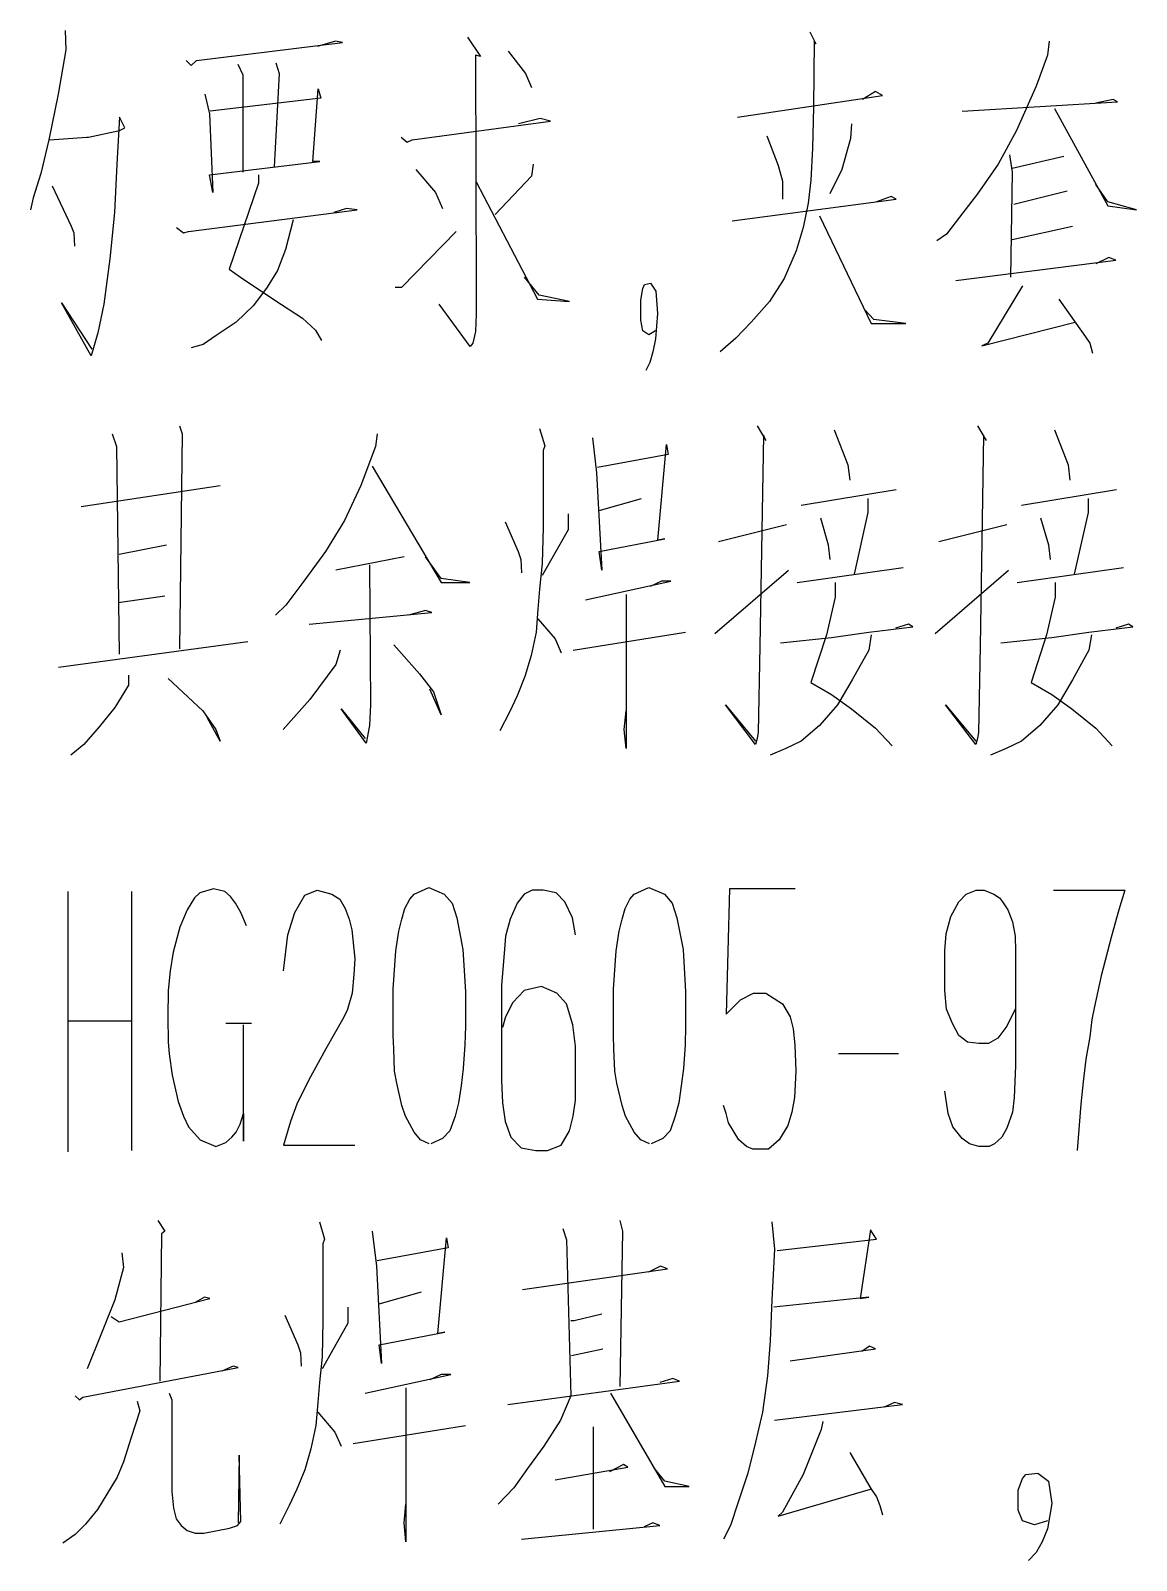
# Model space of a CAD drawing. Extents: x 0 to 8410, y 0 to 11890.
# Drawn here: x 7035.1 to 7202.5, y 10904.8 to 11136.2 of the extents above; entities that cross this region are included whole.
import ezdxf

# ---------------------------------------------------------------- set-up
doc = ezdxf.new("R2010")
doc.units = 0
doc.header["$MEASUREMENT"] = 0
doc.layers.add('6', color=7, linetype='Continuous')
doc.layers.add('8', color=7, linetype='Continuous')

# ---------------------------------------------------------------- blocks, each defined once
blk = doc.blocks.new('BLKENT759')
at = {"layer": '8', "color": 2, "linetype": 'Continuous'}
for p, q in [((7040.36, 11136.2), (7040.49, 11133.3)), ((7101.27, 11135.2), (7103.23, 11132.3)), ((7153.1, 11136), (7154.01, 11134.2)), ((7040.49, 11133.3), (7039.31, 11126.6)), ((7060.22, 11131.7), (7082.32, 11134.4)), ((7081.27, 11134.6), (7078.52, 11133.8)), ((7082.32, 11134.4), (7081.27, 11134.6)), ((7107.41, 11133.1), (7110.03, 11129.7)), ((7153.75, 11134.6), (7153.62, 11124.6)), ((7154.01, 11134.2), (7153.75, 11134.6)), ((7189.31, 11134.6), (7189.05, 11132.5)), ((7058.66, 11131.7), (7059.44, 11130.9)), ((7059.44, 11130.9), (7060.22, 11131.7)), ((7066.5, 11131.1), (7067.28, 11129.5)), ((7072.25, 11131.3), (7072.77, 11129.7)), ((7103.23, 11132.3), (7102.45, 11132.5)), ((7102.45, 11132.5), (7102.58, 11096.2)), ((7189.05, 11132.5), (7187.35, 11127.8)), ((7067.28, 11129.5), (7067.28, 11114.8)), ((7072.77, 11129.7), (7071.99, 11115.6)), ((7110.03, 11129.7), (7110.94, 11127.6)), ((7039.31, 11126.6), (7037.87, 11119.7)), ((7061.53, 11126.6), (7062.19, 11123.6)), ((7079.05, 11126), (7062.32, 11124)), ((7077.87, 11116.4), (7078.66, 11127.4)), ((7078.66, 11127.4), (7079.05, 11126)), ((7142.12, 11123.1), (7164.08, 11126.4)), ((7163.03, 11127), (7161.07, 11125.8)), ((7164.08, 11126.4), (7163.03, 11127)), ((7187.35, 11127.8), (7184.34, 11121.1)), ((7198.98, 11125.8), (7196.37, 11125.2)), ((7199.64, 11125.4), (7198.98, 11125.8)), ((7062.19, 11123.6), (7062.71, 11111.7)), ((7153.62, 11124.6), (7153.49, 11118.4)), ((7176.11, 11124), (7199.64, 11125.4)), ((7190.09, 11124.4), (7198.2, 11109.7)), ((7043.88, 11120.1), (7048.59, 11121.1)), ((7048.59, 11123.1), (7048.2, 11116)), ((7049.38, 11121.5), (7048.59, 11123.1)), ((7048.59, 11121.1), (7049.38, 11121.5)), ((7092.9, 11119.7), (7113.82, 11122.5)), ((7112.25, 11122.9), (7108.98, 11122.1)), ((7113.82, 11122.5), (7112.25, 11122.9)), ((7159.37, 11122.1), (7159.24, 11119.9)), ((7184.34, 11121.1), (7181.6, 11116)), ((7037.87, 11119.7), (7036.69, 11114.6)), ((7038, 11119.7), (7043.62, 11120.1)), ((7043.62, 11120.1), (7043.88, 11120.1)), ((7091.2, 11120.1), (7092.12, 11119.3)), ((7092.12, 11119.3), (7092.9, 11119.7)), ((7146.56, 11120.3), (7148.26, 11115.8)), ((7159.24, 11119.9), (7157.94, 11115.2)), ((7153.49, 11118.4), (7153.23, 11113.6)), ((7183.3, 11117.4), (7183.69, 11114.8)), ((7183.69, 11115.4), (7191.53, 11117.2)), ((7036.69, 11114.6), (7035.52, 11110.9)), ((7048.2, 11116), (7047.81, 11108.7)), ((7062.19, 11114.4), (7078.92, 11116.4)), ((7062.71, 11111.7), (7062.19, 11114.4)), ((7069.64, 11114.4), (7069.64, 11113.1)), ((7078.92, 11116.4), (7077.87, 11116.4)), ((7093.43, 11115.2), (7096.43, 11111.7)), ((7110.94, 11114.2), (7105.45, 11108.4)), ((7111.2, 11116), (7110.94, 11114.2)), ((7148.26, 11115.8), (7148.92, 11113.4)), ((7157.94, 11115.2), (7156.11, 11111.5)), ((7181.6, 11116), (7178.46, 11111.5)), ((7183.69, 11114.8), (7183.43, 11098.9)), ((7038.39, 11112.7), (7041.27, 11106.6)), ((7069.64, 11113.1), (7065.19, 11100.1)), ((7102.58, 11113.3), (7111.86, 11095.6)), ((7148.92, 11113.4), (7148.92, 11110.7)), ((7153.23, 11113.6), (7152.84, 11110.1)), ((7192.05, 11111.9), (7183.95, 11109.9)), ((7198.2, 11110.3), (7196.37, 11112.9)), ((7035.52, 11110.9), (7035.13, 11109.1)), ((7096.43, 11111.7), (7097.48, 11109.3)), ((7141.34, 11107.4), (7166.17, 11110.7)), ((7152.84, 11110.1), (7152.05, 11106.4)), ((7165.39, 11111.1), (7163.17, 11110.3)), ((7166.17, 11110.7), (7165.39, 11111.1)), ((7178.46, 11111.5), (7175.71, 11108)), ((7202.51, 11109.1), (7198.2, 11110.3)), ((7198.2, 11109.7), (7202.51, 11109.1)), ((7047.81, 11108.7), (7047.15, 11101.7)), ((7059.05, 11105.8), (7084.54, 11109.1)), ((7074.87, 11107.6), (7073.69, 11103.1)), ((7082.97, 11109.3), (7081.01, 11108.7)), ((7084.54, 11109.1), (7082.97, 11109.3)), ((7154.54, 11108.2), (7162.38, 11091.9)), ((7175.71, 11108), (7173.75, 11105.4)), ((7041.27, 11106.6), (7041.66, 11105.6)), ((7041.66, 11105.6), (7041.79, 11103.6)), ((7057.22, 11106.4), (7058.26, 11105.6)), ((7058.26, 11105.6), (7059.05, 11105.8)), ((7091.34, 11097.4), (7099.57, 11105.8)), ((7152.05, 11106.4), (7151.01, 11102.9)), ((7173.75, 11105.4), (7172.32, 11104.4)), ((7183.69, 11104.6), (7192.84, 11106.6)), ((7073.69, 11103.1), (7072.51, 11099.9)), ((7151.01, 11102.9), (7149.18, 11098.7)), ((7047.15, 11101.7), (7046.24, 11094.8)), ((7175.19, 11098.4), (7199.37, 11101.5)), ((7198.33, 11101.9), (7196.37, 11100.9)), ((7199.37, 11101.5), (7198.33, 11101.9)), ((7065.19, 11100.1), (7066.89, 11098.9)), ((7066.89, 11098.9), (7072.12, 11095.4)), ((7072.51, 11099.9), (7070.94, 11097.4)), ((7112.12, 11096.2), (7109.9, 11098.9)), ((7128.07, 11097.8), (7128.98, 11098)), ((7128.98, 11098), (7129.77, 11096.8)), ((7149.18, 11098.7), (7146.96, 11095.2)), ((7070.94, 11097.4), (7068.85, 11094.6)), ((7090.29, 11097.4), (7091.34, 11097.4)), ((7102.58, 11096.2), (7102.58, 11093.3)), ((7116.69, 11095.2), (7112.12, 11096.2)), ((7127.48, 11095.4), (7127.81, 11097.2)), ((7127.81, 11097.2), (7128.07, 11097.8)), ((7129.77, 11096.8), (7130.03, 11093.4)), ((7185.26, 11097.6), (7180.03, 11088.9)), ((7044.28, 11087), (7039.83, 11095)), ((7039.83, 11095), (7044.41, 11088)), ((7046.24, 11094.8), (7045.32, 11090.5)), ((7068.85, 11094.6), (7066.24, 11092.1)), ((7072.12, 11095.4), (7076.3, 11092.7)), ((7101.66, 11088.4), (7096.96, 11094.8)), ((7111.86, 11095.6), (7116.69, 11095.2)), ((7127.48, 11092.4), (7127.48, 11095.4)), ((7130.03, 11093.4), (7129.7, 11089.6)), ((7146.96, 11095.2), (7144.21, 11092.1)), ((7162.77, 11092.5), (7161.34, 11094)), ((7190.75, 11095.6), (7194.8, 11089.9)), ((7066.24, 11092.1), (7063.23, 11090.1)), ((7076.3, 11092.7), (7078.26, 11090.9)), ((7102.58, 11093.3), (7102.45, 11090.7)), ((7127.81, 11090.8), (7127.48, 11092.4)), ((7144.21, 11092.1), (7141.86, 11089.7)), ((7162.38, 11091.9), (7167.61, 11091.9)), ((7167.61, 11091.9), (7162.77, 11092.5)), ((7179.11, 11088.5), (7193.23, 11092.1)), ((7045.32, 11090.5), (7044.28, 11087)), ((7061.27, 11088.7), (7059.44, 11088.2)), ((7063.23, 11090.1), (7061.27, 11088.7)), ((7078.26, 11090.9), (7079.18, 11089.3)), ((7102.05, 11088.9), (7101.66, 11088.4)), ((7102.45, 11090.7), (7102.05, 11088.9)), ((7128.72, 11090.2), (7127.81, 11090.8)), ((7129.7, 11090.8), (7128.72, 11090.2)), ((7129.7, 11089.6), (7129.31, 11087.6)), ((7141.86, 11089.7), (7139.51, 11087.6)), ((7180.03, 11088.9), (7179.11, 11088.5)), ((7194.8, 11089.9), (7195.45, 11088.9)), ((7195.45, 11088.9), (7195.84, 11087.4)), ((7129.31, 11087.6), (7128.85, 11086)), ((7128.85, 11086), (7128.26, 11084.8)), ((7047.48, 11075.2), (7048.13, 11073.3)), ((7057.68, 11076.4), (7058.07, 11075.2)), ((7058.07, 11075.2), (7057.68, 11042.7)), ((7087.61, 11075.2), (7087.35, 11073.3)), ((7112.18, 11076), (7112.97, 11073.4)), ((7145.13, 11076.4), (7146.43, 11074.2)), ((7146.04, 11075), (7145.52, 11043.1)), ((7146.43, 11074.2), (7146.04, 11075)), ((7156.76, 11075.8), (7158.85, 11070.5)), ((7178.46, 11076.4), (7179.77, 11074.2)), ((7179.37, 11075), (7178.85, 11043.1)), ((7179.77, 11074.2), (7179.37, 11075)), ((7190.09, 11075.8), (7192.18, 11070.5)), ((7048.13, 11073.3), (7048.52, 11041.9)), ((7087.35, 11073.3), (7085.13, 11067.4)), ((7112.97, 11073.4), (7112.71, 11072.7)), ((7112.71, 11072.7), (7112.71, 11061.1)), ((7120.16, 11074.6), (7120.81, 11069.3)), ((7130.09, 11059.1), (7131.4, 11073.6)), ((7131.4, 11073.6), (7131.66, 11072.1)), ((7086.82, 11070.3), (7097.28, 11052.7)), ((7131.66, 11072.1), (7120.94, 11070.1)), ((7158.85, 11070.5), (7159.11, 11068.2)), ((7192.18, 11070.5), (7192.45, 11068.2)), ((7120.81, 11069.3), (7121.6, 11054.6)), ((7042.77, 11064.2), (7063.82, 11067.4)), ((7085.13, 11067.4), (7082.64, 11062.1)), ((7151.79, 11064.4), (7166.17, 11066.8)), ((7185.13, 11064.4), (7199.5, 11066.8)), ((7121.2, 11063.6), (7127.61, 11065.4)), ((7161.86, 11063.3), (7159.77, 11054)), ((7161.86, 11065.4), (7161.86, 11063.3)), ((7195.19, 11063.3), (7193.1, 11054)), ((7195.19, 11065.4), (7195.19, 11063.3)), ((7082.64, 11062.1), (7079.77, 11057.4)), ((7106.96, 11061.9), (7108.92, 11057.4)), ((7112.71, 11061.1), (7112.58, 11055.6)), ((7116.5, 11063.1), (7116.5, 11060.7)), ((7139.24, 11058.9), (7149.57, 11061.5)), ((7154.67, 11062.5), (7155.84, 11058.4)), ((7172.58, 11058.9), (7182.9, 11061.5)), ((7188, 11062.5), (7189.18, 11058.4)), ((7116.5, 11060.7), (7112.58, 11053.8)), ((7121.2, 11057.4), (7131.14, 11059.3)), ((7131.14, 11059.3), (7130.09, 11059.1)), ((7048.52, 11057), (7055.71, 11058.4)), ((7079.77, 11057.4), (7076.5, 11052.9)), ((7091.66, 11056.6), (7081.33, 11054.6)), ((7097.28, 11053.3), (7094.93, 11056.6)), ((7108.92, 11057.4), (7109.31, 11056.2)), ((7121.6, 11054.6), (7121.2, 11057.4)), ((7155.84, 11058.4), (7156.11, 11056.2)), ((7189.18, 11058.4), (7189.44, 11056.2)), ((7086.43, 11055.4), (7086.56, 11034.2)), ((7109.31, 11056.2), (7109.44, 11054.2)), ((7112.58, 11055.6), (7112.18, 11051.7)), ((7138.72, 11045), (7149.83, 11054.6)), ((7151.14, 11052.7), (7167.22, 11055)), ((7172.05, 11045), (7183.16, 11054.6)), ((7184.47, 11052.7), (7200.55, 11055)), ((7076.5, 11052.9), (7073.75, 11049.3)), ((7101.6, 11052.7), (7097.28, 11053.3)), ((7097.28, 11052.7), (7101.6, 11052.7)), ((7112.18, 11051.7), (7111.92, 11048.7)), ((7119.11, 11050.1), (7132.05, 11052.9)), ((7130.62, 11052.9), (7128.92, 11052.1)), ((7132.05, 11052.9), (7130.62, 11052.9)), ((7156.89, 11052.7), (7156.89, 11050.5)), ((7190.22, 11052.7), (7190.22, 11050.5)), ((7048.39, 11049.7), (7055.45, 11050.7)), ((7125.26, 11050.9), (7125.26, 11027.6)), ((7156.89, 11050.5), (7155.58, 11044.8)), ((7190.22, 11050.5), (7188.92, 11044.8)), ((7073.75, 11049.3), (7072.18, 11047.8)), ((7077.28, 11046.4), (7095.84, 11048.2)), ((7094.93, 11048.5), (7092.32, 11047.8)), ((7095.84, 11048.2), (7094.93, 11048.5)), ((7111.92, 11048.7), (7111.66, 11045.2)), ((7111.92, 11047.2), (7114.54, 11044.2)), ((7111.66, 11045.2), (7110.88, 11041.7)), ((7117.28, 11042.5), (7134.28, 11045.2)), ((7155.58, 11044.8), (7153.23, 11037.6)), ((7156.37, 11044.4), (7161.99, 11045.2)), ((7161.99, 11045.2), (7168.65, 11046)), ((7162.38, 11044.8), (7161.99, 11042.5)), ((7168, 11046.4), (7166.04, 11045.8)), ((7168.65, 11046), (7168, 11046.4)), ((7188.92, 11044.8), (7186.56, 11037.6)), ((7189.7, 11044.4), (7195.32, 11045.2)), ((7195.32, 11045.2), (7201.99, 11046)), ((7195.71, 11044.8), (7195.32, 11042.5)), ((7201.33, 11046.4), (7199.37, 11045.8)), ((7201.99, 11046), (7201.33, 11046.4)), ((7039.37, 11039.9), (7068, 11043.8)), ((7081.99, 11042.5), (7081.33, 11040.3)), ((7090.09, 11043.3), (7094.01, 11038.9)), ((7114.54, 11044.2), (7115.45, 11042.1)), ((7145.52, 11043.1), (7145.26, 11030.1)), ((7148.65, 11043.6), (7156.37, 11044.4)), ((7161.99, 11042.5), (7159.5, 11038)), ((7178.85, 11043.1), (7178.59, 11030.1)), ((7181.99, 11043.6), (7189.7, 11044.4)), ((7195.32, 11042.5), (7192.84, 11038)), ((7081.33, 11040.3), (7077.41, 11035)), ((7110.88, 11041.7), (7109.96, 11038.5)), ((7049.96, 11038.7), (7049.96, 11037.2)), ((7055.98, 11038.2), (7061.2, 11033.3)), ((7094.01, 11038.9), (7096.11, 11036.2)), ((7109.96, 11038.5), (7108.79, 11035.6)), ((7159.5, 11038), (7157.28, 11034.2)), ((7192.84, 11038), (7190.62, 11034.2)), ((7049.96, 11037.2), (7047.87, 11033.8)), ((7097.28, 11032.7), (7095.58, 11036.6)), ((7096.11, 11036.2), (7097.28, 11032.7)), ((7108.79, 11035.6), (7107.61, 11033.1)), ((7153.23, 11037.6), (7156.37, 11035.8)), ((7156.37, 11035.8), (7159.37, 11033.6)), ((7186.56, 11037.6), (7189.7, 11035.8)), ((7189.7, 11035.8), (7192.71, 11033.6)), ((7047.87, 11033.8), (7045.52, 11030.9)), ((7061.2, 11033.3), (7063.17, 11030.5)), ((7077.41, 11035), (7073.36, 11030.5)), ((7085.91, 11028.4), (7082.12, 11033.6)), ((7082.12, 11033.6), (7085.78, 11029.1)), ((7086.56, 11034.2), (7086.43, 11031.1)), ((7125, 11030.5), (7125.26, 11033.3)), ((7144.86, 11028.2), (7140.29, 11034.2)), ((7140.29, 11034.2), (7144.86, 11028.7)), ((7157.28, 11034.2), (7154.54, 11031.1)), ((7159.37, 11033.6), (7163.03, 11030.7)), ((7178.2, 11028.2), (7173.62, 11034.2)), ((7173.62, 11034.2), (7178.2, 11028.7)), ((7190.62, 11034.2), (7187.87, 11031.1)), ((7192.71, 11033.6), (7196.37, 11030.7)), ((7045.52, 11030.9), (7043.17, 11028.2)), ((7063.82, 11028.7), (7061.86, 11032.3)), ((7086.43, 11031.1), (7085.91, 11028.4)), ((7107.61, 11033.1), (7106.17, 11030.3)), ((7154.54, 11031.1), (7151.79, 11028.7)), ((7187.87, 11031.1), (7185.13, 11028.7)), ((7063.17, 11030.5), (7063.82, 11028.7)), ((7125.26, 11027.6), (7125, 11030.5)), ((7145.13, 11029.1), (7144.86, 11028.2)), ((7145.26, 11030.1), (7145.13, 11029.1)), ((7151.79, 11028.7), (7149.44, 11027.6)), ((7163.03, 11030.7), (7165.52, 11028)), ((7178.46, 11029.1), (7178.2, 11028.2)), ((7178.59, 11030.1), (7178.46, 11029.1)), ((7185.13, 11028.7), (7182.77, 11027.6)), ((7196.37, 11030.7), (7198.85, 11028)), ((7043.17, 11028.2), (7041.2, 11026.6)), ((7149.44, 11027.6), (7147.09, 11026.6)), ((7182.77, 11027.6), (7180.42, 11026.6)), ((7040.75, 11006), (7040.75, 10966.6)), ((7050.42, 11006), (7050.42, 10966.8)), ((7060.75, 11005.8), (7059.96, 11005)), ((7062.84, 11006.4), (7060.75, 11005.8)), ((7064.54, 11006), (7062.84, 11006.4)), ((7065.39, 11005.2), (7064.54, 11006)), ((7075.13, 11002.8), (7076.63, 11005.4)), ((7076.63, 11005.4), (7078.53, 11006.2)), ((7078.53, 11006.2), (7080.75, 11005.6)), ((7080.75, 11005.6), (7081.92, 11004.8)), ((7092.51, 11004.8), (7093.17, 11005.6)), ((7093.17, 11005.6), (7095.39, 11006.6)), ((7095.39, 11006.6), (7097.74, 11005.6)), ((7097.74, 11005.6), (7098.92, 11004.2)), ((7109.83, 11005.6), (7108.79, 11004.2)), ((7111.07, 11006.2), (7109.83, 11005.6)), ((7112.71, 11006.2), (7111.07, 11006.2)), ((7114.67, 11005.8), (7112.71, 11006.2)), ((7115.98, 11004.4), (7114.67, 11005.8)), ((7125.85, 11004.8), (7126.5, 11005.6)), ((7126.5, 11005.6), (7128.72, 11006.6)), ((7128.72, 11006.6), (7131.07, 11005.6)), ((7131.07, 11005.6), (7132.25, 11004.2)), ((7140.94, 11006.4), (7140.42, 10987.4)), ((7150.88, 11006.4), (7140.94, 11006.4)), ((7175.65, 11004.4), (7176.76, 11005.6)), ((7176.76, 11005.6), (7178.26, 11006.2)), ((7178.26, 11006.2), (7179.44, 11006.2)), ((7179.44, 11006.2), (7180.94, 11005.6)), ((7180.94, 11005.6), (7181.79, 11005)), ((7189.96, 11006.2), (7200.75, 11006.2)), ((7200.75, 11006.2), (7199.83, 11003.2)), ((7058.85, 11003.2), (7057.74, 11000.6)), ((7059.96, 11005), (7058.85, 11003.2)), ((7066.17, 11004.2), (7065.39, 11005.2)), ((7066.96, 11002.8), (7066.17, 11004.2)), ((7081.92, 11004.8), (7082.77, 11003.4)), ((7082.77, 11003.4), (7083.36, 11001.8)), ((7091.34, 11001.8), (7091.79, 11003.4)), ((7091.79, 11003.4), (7092.51, 11004.8)), ((7098.92, 11004.2), (7099.64, 11002)), ((7108.79, 11004.2), (7107.74, 11001.8)), ((7117.15, 11002), (7115.98, 11004.4)), ((7124.67, 11001.8), (7125.13, 11003.4)), ((7125.13, 11003.4), (7125.85, 11004.8)), ((7132.25, 11004.2), (7132.97, 11002)), ((7174.41, 11002.2), (7175.65, 11004.4)), ((7181.79, 11005), (7182.25, 11004.4)), ((7182.25, 11004.4), (7183.04, 11003.2)), ((7183.04, 11003.2), (7183.75, 11001.4)), ((7199.83, 11003.2), (7198.72, 10999.2)), ((7067.81, 11000.8), (7066.96, 11002.8)), ((7074.08, 10999.4), (7075.13, 11002.8)), ((7083.36, 11001.8), (7083.75, 11000.2)), ((7090.88, 11000), (7091.34, 11001.8)), ((7099.64, 11002), (7100.55, 10997.2)), ((7107.74, 11001.8), (7107.02, 10999.2)), ((7117.61, 10999.4), (7117.15, 11002)), ((7124.21, 11000), (7124.67, 11001.8)), ((7132.97, 11002), (7133.89, 10997.2)), ((7173.69, 10999.6), (7174.41, 11002.2)), ((7183.75, 11001.4), (7184.15, 10999.2)), ((7057.74, 11000.6), (7056.69, 10996.8)), ((7073.43, 10994), (7074.08, 10999.4)), ((7083.75, 11000.2), (7084.21, 10995.8)), ((7090.42, 10997), (7090.88, 11000)), ((7107.02, 10999.2), (7106.83, 10996.6)), ((7123.75, 10997), (7124.21, 11000)), ((7173.49, 10997), (7173.69, 10999.6)), ((7184.15, 10999.2), (7184.21, 10997)), ((7198.72, 10999.2), (7197.15, 10993.2)), ((7056.69, 10996.8), (7056.24, 10994)), ((7090.03, 10991.2), (7090.42, 10997)), ((7100.55, 10997.2), (7100.94, 10990.8)), ((7106.83, 10996.6), (7106.43, 10991.8)), ((7123.36, 10991.2), (7123.75, 10997)), ((7133.89, 10997.2), (7134.28, 10990.8)), ((7173.49, 10994.2), (7173.49, 10997)), ((7184.21, 10997), (7184.21, 10987.8)), ((7056.24, 10994), (7055.98, 10991)), ((7084.21, 10995.8), (7084.08, 10993.4)), ((7173.49, 10991), (7173.49, 10994.2)), ((7084.08, 10993.4), (7083.82, 10990.6)), ((7106.43, 10991.8), (7106.43, 10977.4)), ((7112.45, 10991.6), (7109.83, 10991)), ((7114.8, 10990.6), (7112.45, 10991.6)), ((7197.15, 10993.2), (7196.17, 10988.6)), ((7055.98, 10991), (7055.91, 10987)), ((7083.82, 10990.6), (7083.03, 10988)), ((7090.03, 10984.2), (7090.03, 10991.2)), ((7100.94, 10990.8), (7100.94, 10985.6)), ((7108.13, 10989.2), (7107.02, 10987)), ((7109.83, 10991), (7108.13, 10989.2)), ((7116.24, 10989), (7114.8, 10990.6)), ((7123.36, 10984.2), (7123.36, 10991.2)), ((7134.28, 10990.8), (7134.28, 10985.6)), ((7140.42, 10987.4), (7142.58, 10989.6)), ((7142.58, 10989.6), (7144.54, 10990.6)), ((7144.54, 10990.6), (7146.43, 10990.6)), ((7146.43, 10990.6), (7148.92, 10989)), ((7173.75, 10988.2), (7173.49, 10991)), ((7055.91, 10987), (7055.98, 10983.2)), ((7083.03, 10988), (7082.32, 10986.6)), ((7107.02, 10987), (7106.56, 10985.4)), ((7117.22, 10985.8), (7116.24, 10989)), ((7148.92, 10989), (7150.09, 10987)), ((7150.09, 10987), (7150.55, 10985.2)), ((7174.67, 10986), (7173.75, 10988.2)), ((7184.15, 10988.2), (7182.91, 10985.6)), ((7184.21, 10987.8), (7184.21, 10979.6)), ((7196.17, 10988.6), (7195.78, 10986.6)), ((7040.75, 10986.4), (7050.29, 10986.4)), ((7068.59, 10986), (7064.67, 10986)), ((7067.35, 10968.2), (7067.35, 10985.8)), ((7082.32, 10986.6), (7079.83, 10982.2)), ((7100.94, 10985.6), (7100.88, 10982.8)), ((7117.61, 10982.6), (7117.22, 10985.8)), ((7134.28, 10985.6), (7134.21, 10982.8)), ((7150.55, 10985.2), (7150.81, 10982.8)), ((7175.65, 10984.2), (7174.67, 10986)), ((7182.91, 10985.6), (7181.53, 10983.8)), ((7195.78, 10986.6), (7195.45, 10984)), ((7055.98, 10983.2), (7056.11, 10981.4)), ((7090.09, 10982.2), (7090.03, 10984.2)), ((7100.88, 10982.8), (7100.62, 10979.2)), ((7117.61, 10977.2), (7117.61, 10982.6)), ((7123.43, 10982.2), (7123.36, 10984.2)), ((7134.21, 10982.8), (7133.95, 10979.2)), ((7150.81, 10982.8), (7150.94, 10978.8)), ((7176.96, 10983.2), (7175.65, 10984.2)), ((7178.66, 10983), (7176.96, 10983.2)), ((7180.1, 10983), (7178.66, 10983)), ((7181.53, 10983.8), (7180.1, 10983)), ((7195.45, 10984), (7194.87, 10980.6)), ((7056.11, 10981.4), (7056.56, 10978.2)), ((7079.83, 10982.2), (7077.22, 10977.4)), ((7090.22, 10978.8), (7090.09, 10982.2)), ((7123.56, 10978.8), (7123.43, 10982.2)), ((7166.5, 10981.4), (7157.42, 10981.4)), ((7194.87, 10980.6), (7194.47, 10977.2)), ((7056.56, 10978.2), (7057.48, 10974.2)), ((7090.55, 10977), (7090.22, 10978.8)), ((7100.62, 10979.2), (7100.29, 10976.6)), ((7123.89, 10977), (7123.56, 10978.8)), ((7133.95, 10979.2), (7133.62, 10976.6)), ((7150.94, 10978.8), (7150.75, 10974.8)), ((7184.21, 10979.6), (7184.02, 10974.8)), ((7077.22, 10977.4), (7075.45, 10973.8)), ((7091.34, 10973.6), (7090.55, 10977)), ((7100.29, 10976.6), (7099.9, 10974)), ((7106.43, 10977.4), (7106.56, 10974)), ((7117.61, 10974.4), (7117.61, 10977.2)), ((7124.67, 10973.6), (7123.89, 10977)), ((7133.62, 10976.6), (7133.23, 10974)), ((7174.02, 10972.4), (7173.49, 10975.8)), ((7194.47, 10977.2), (7194.08, 10973.8)), ((7057.48, 10974.2), (7058.26, 10972)), ((7075.45, 10973.8), (7074.47, 10971.2)), ((7091.86, 10972), (7091.34, 10973.6)), ((7099.9, 10974), (7099.38, 10972)), ((7106.56, 10974), (7106.96, 10971.2)), ((7117.28, 10972), (7117.61, 10974.4)), ((7125.19, 10972), (7124.67, 10973.6)), ((7133.23, 10974), (7132.71, 10972)), ((7140.42, 10972.4), (7140.03, 10973.6)), ((7150.75, 10974.8), (7150.36, 10972.6)), ((7184.02, 10974.8), (7183.75, 10972.6)), ((7194.08, 10973.8), (7193.56, 10966.8)), ((7058.26, 10972), (7059.05, 10970.4)), ((7066.24, 10969.6), (7066.83, 10970.8)), ((7066.83, 10970.8), (7067.35, 10972.4)), ((7067.35, 10972.4), (7067.35, 10968.2)), ((7074.47, 10971.2), (7073.43, 10967.6)), ((7093.17, 10969.6), (7091.86, 10972)), ((7099.38, 10972), (7098.59, 10969.8)), ((7106.96, 10971.2), (7107.81, 10968.8)), ((7116.7, 10969.8), (7117.28, 10972)), ((7126.5, 10969.6), (7125.19, 10972)), ((7132.71, 10972), (7131.92, 10969.8)), ((7140.75, 10971), (7140.42, 10972.4)), ((7142.32, 10968.4), (7140.75, 10971)), ((7150.36, 10972.6), (7149.77, 10970.6)), ((7174.74, 10970.4), (7174.02, 10972.4)), ((7183.75, 10972.6), (7182.91, 10970.2)), ((7059.05, 10970.4), (7060.81, 10968.4)), ((7060.81, 10968.4), (7063.17, 10967.4)), ((7064.67, 10968), (7065.58, 10968.8)), ((7065.58, 10968.8), (7066.24, 10969.6)), ((7094.15, 10968.4), (7093.17, 10969.6)), ((7095.45, 10967.8), (7094.15, 10968.4)), ((7097.48, 10968.6), (7095.71, 10967.8)), ((7098.59, 10969.8), (7097.48, 10968.6)), ((7107.81, 10968.8), (7109.38, 10967.2)), ((7115.45, 10967.6), (7116.7, 10969.8)), ((7127.48, 10968.4), (7126.5, 10969.6)), ((7128.79, 10967.8), (7127.48, 10968.4)), ((7130.81, 10968.6), (7129.05, 10967.8)), ((7131.92, 10969.8), (7130.81, 10968.6)), ((7143.49, 10967.4), (7142.32, 10968.4)), ((7148.46, 10968.4), (7146.83, 10967)), ((7149.77, 10970.6), (7148.46, 10968.4)), ((7176.11, 10968.6), (7174.74, 10970.4)), ((7177.22, 10967.8), (7176.11, 10968.6)), ((7182.12, 10968.8), (7181.01, 10967.8)), ((7182.91, 10970.2), (7182.12, 10968.8)), ((7063.17, 10967.4), (7064.67, 10968)), ((7073.43, 10967.6), (7084.21, 10967.6)), ((7109.38, 10967.2), (7111.6, 10966.8)), ((7111.6, 10966.8), (7113.36, 10966.8)), ((7113.36, 10966.8), (7115.45, 10967.6)), ((7144.47, 10967), (7143.49, 10967.4)), ((7146.83, 10967), (7144.47, 10967)), ((7178.66, 10967.4), (7177.22, 10967.8)), ((7180.23, 10967.4), (7178.66, 10967.4)), ((7181.01, 10967.8), (7180.23, 10967.4)), ((7054.41, 10956.2), (7055.45, 10954.6)), ((7055.45, 10954.6), (7054.93, 10954.2)), ((7078.85, 10956), (7079.64, 10953.4)), ((7086.82, 10954.6), (7087.48, 10949.3)), ((7115.71, 10955), (7116.24, 10953.3)), ((7124.34, 10956.2), (7124.73, 10954.6)), ((7124.73, 10954.6), (7124.34, 10931.1)), ((7147.35, 10956), (7147.74, 10951.9)), ((7162.25, 10954.8), (7160.68, 10944.4)), ((7163.16, 10953.4), (7162.25, 10954.8)), ((7054.93, 10954.2), (7054.67, 10931.9)), ((7079.64, 10953.4), (7079.37, 10952.7)), ((7079.37, 10952.7), (7079.37, 10941.1)), ((7096.76, 10939.1), (7098.07, 10953.6)), ((7098.07, 10953.6), (7098.33, 10952.1)), ((7116.24, 10953.3), (7116.89, 10929.7)), ((7148.13, 10951.7), (7163.16, 10953.4)), ((7048.92, 10951.3), (7049.18, 10949.1)), ((7098.33, 10952.1), (7087.61, 10950.1)), ((7147.74, 10951.9), (7147.35, 10944.2)), ((7049.18, 10949.1), (7047.87, 10944.2)), ((7087.48, 10949.3), (7088.26, 10934.6)), ((7109.57, 10945.8), (7131.53, 10948.9)), ((7130.49, 10949.3), (7128.65, 10948.4)), ((7131.53, 10948.9), (7130.49, 10949.3)), ((7087.87, 10943.6), (7094.28, 10945.4)), ((7047.87, 10944.2), (7045.78, 10938.9)), ((7048.52, 10940.9), (7062.25, 10944.4)), ((7061.47, 10944.6), (7060.03, 10943.8)), ((7062.25, 10944.4), (7061.47, 10944.6)), ((7083.17, 10943.1), (7083.17, 10940.7)), ((7147.35, 10944.2), (7147.09, 10938)), ((7161.99, 10944.6), (7147.61, 10943.1)), ((7160.68, 10944.4), (7161.99, 10944.6)), ((7047.35, 10941.7), (7048.52, 10940.9)), ((7073.62, 10941.9), (7075.58, 10937.4)), ((7079.37, 10941.1), (7079.24, 10935.6)), ((7083.17, 10940.7), (7079.24, 10933.8)), ((7116.89, 10941.1), (7117.41, 10941.1)), ((7117.41, 10941.1), (7121.6, 10942.1)), ((7045.78, 10938.9), (7043.69, 10933.8)), ((7087.87, 10937.4), (7097.81, 10939.3)), ((7097.81, 10939.3), (7096.76, 10939.1)), ((7075.58, 10937.4), (7075.98, 10936.2)), ((7075.98, 10936.2), (7076.11, 10934.2)), ((7088.26, 10934.6), (7087.87, 10937.4)), ((7117.02, 10935.8), (7121.73, 10936.8)), ((7147.09, 10938), (7146.69, 10932.7)), ((7150.09, 10935), (7163.03, 10936.8)), ((7162.12, 10937.2), (7160.94, 10936.4)), ((7163.03, 10936.8), (7162.12, 10937.2)), ((7043.03, 10929.5), (7066.56, 10934)), ((7065.78, 10934.2), (7064.08, 10933.4)), ((7066.56, 10934), (7065.78, 10934.2)), ((7079.24, 10935.6), (7078.85, 10931.7)), ((7078.85, 10931.7), (7078.59, 10928.7)), ((7085.78, 10930.1), (7098.72, 10932.9)), ((7097.28, 10932.9), (7095.58, 10932.1)), ((7098.72, 10932.9), (7097.28, 10932.9)), ((7107.35, 10928.4), (7133.36, 10931.9)), ((7132.32, 10932.3), (7130.35, 10931.7)), ((7133.36, 10931.9), (7132.32, 10932.3)), ((7146.69, 10932.7), (7145.91, 10927.2)), ((7041.86, 10929.7), (7042.51, 10929.1)), ((7042.51, 10929.1), (7043.03, 10929.5)), ((7056.11, 10930.1), (7056.5, 10929.1)), ((7056.5, 10929.1), (7056.5, 10915.2)), ((7091.92, 10930.9), (7091.92, 10907.6)), ((7116.89, 10929.7), (7115.32, 10926)), ((7122.9, 10930.1), (7131.14, 10916)), ((7051.66, 10927.4), (7050.35, 10923.4)), ((7051.27, 10928.9), (7051.66, 10927.4)), ((7078.59, 10928.7), (7078.33, 10925.2)), ((7078.59, 10927.2), (7081.2, 10924.2)), ((7145.91, 10927.2), (7144.86, 10922.7)), ((7147.74, 10926), (7167.09, 10928.4)), ((7165.91, 10928.7), (7164.34, 10928)), ((7167.09, 10928.4), (7165.91, 10928.7)), ((7078.33, 10925.2), (7077.54, 10921.7)), ((7083.95, 10922.5), (7100.94, 10925.2)), ((7115.32, 10926), (7112.84, 10922.1)), ((7120.29, 10925), (7120.29, 10909.5)), ((7154.8, 10924.6), (7152.05, 10917.8)), ((7155.06, 10925.8), (7154.8, 10924.6)), ((7050.35, 10923.4), (7049.18, 10919.7)), ((7081.2, 10924.2), (7082.12, 10922.1)), ((7112.84, 10922.1), (7110.35, 10918.7)), ((7144.86, 10922.7), (7143.69, 10918)), ((7066.69, 10920.7), (7066.56, 10910.5)), ((7066.96, 10910.7), (7066.69, 10920.7)), ((7077.54, 10921.7), (7076.63, 10918.5)), ((7159.11, 10921.1), (7162.38, 10915.6)), ((7049.18, 10919.7), (7048.26, 10917.4)), ((7076.63, 10918.5), (7075.45, 10915.6)), ((7110.35, 10918.7), (7108.26, 10915.8)), ((7114.54, 10917), (7125.52, 10918.9)), ((7124.86, 10919.3), (7122.77, 10918.2)), ((7125.52, 10918.9), (7124.86, 10919.3)), ((7131.14, 10916.8), (7129.57, 10918.7)), ((7143.69, 10918), (7142.25, 10913.6)), ((7152.05, 10917.8), (7148.92, 10912.1)), ((7185.26, 10917.2), (7185.78, 10917.8)), ((7185.78, 10917.8), (7187.61, 10918)), ((7187.61, 10918), (7189.18, 10916.8)), ((7048.26, 10917.4), (7046.69, 10914.8)), ((7056.5, 10915.2), (7056.76, 10912.7)), ((7075.45, 10915.6), (7074.28, 10913.1)), ((7108.26, 10915.8), (7105.91, 10913.3)), ((7134.8, 10916), (7131.14, 10916.8)), ((7131.14, 10916), (7134.8, 10916)), ((7148.26, 10911.5), (7162.25, 10915.6)), ((7162.38, 10915.6), (7163.16, 10914.4)), ((7184.6, 10915.4), (7185.26, 10917.2)), ((7184.6, 10912.4), (7184.6, 10915.4)), ((7189.18, 10916.8), (7189.7, 10913.4)), ((7046.69, 10914.8), (7045.26, 10912.5)), ((7074.28, 10913.1), (7072.84, 10910.3)), ((7091.66, 10910.5), (7091.92, 10913.3)), ((7142.25, 10913.6), (7141.07, 10910.1)), ((7163.16, 10914.4), (7163.69, 10913.1)), ((7163.69, 10913.1), (7164.08, 10911.7)), ((7189.7, 10913.4), (7189.05, 10909.6)), ((7045.26, 10912.5), (7043.43, 10910.3)), ((7056.76, 10912.7), (7057.15, 10911.1)), ((7057.15, 10911.1), (7057.94, 10910.1)), ((7066.43, 10910.1), (7066.96, 10910.7)), ((7148.92, 10912.1), (7148.26, 10911.5)), ((7185.26, 10910.8), (7184.6, 10912.4)), ((7187.09, 10910.2), (7185.26, 10910.8)), ((7189.05, 10910.8), (7187.09, 10910.2)), ((7041.86, 10908.7), (7040.03, 10907.4)), ((7043.43, 10910.3), (7041.86, 10908.7)), ((7057.94, 10910.1), (7058.85, 10909.3)), ((7058.85, 10909.3), (7060.03, 10908.9)), ((7060.03, 10908.9), (7061.34, 10908.9)), ((7061.34, 10908.9), (7065.26, 10909.7)), ((7065.26, 10909.7), (7066.43, 10910.1)), ((7091.92, 10907.6), (7091.66, 10910.5)), ((7109.44, 10908), (7130.35, 10910.1)), ((7129.31, 10910.5), (7128, 10909.9)), ((7130.35, 10910.1), (7129.31, 10910.5)), ((7141.07, 10910.1), (7140.03, 10908)), ((7189.05, 10909.6), (7188.26, 10907.6)), ((7187.35, 10906), (7186.17, 10904.8)), ((7188.26, 10907.6), (7187.35, 10906))]:
    blk.add_line(p, q, dxfattribs=at)

msp = doc.modelspace()

# ---------------------------------------------------------------- block references
at = {"layer": '6'}
msp.add_blockref('BLKENT759', (0, 0), dxfattribs=at)

doc.saveas('drawing.dxf')
